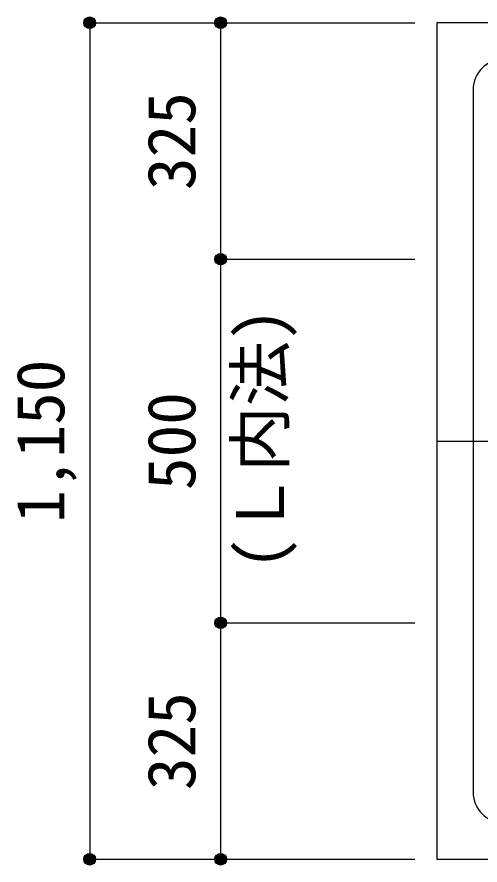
# Model space of a CAD drawing. Units: millimetres at full size, sheet at 1:30. Extents: x -5973 to 5954, y -4195 to 4201.
# Drawn here: x -600 to 37, y -2258 to -1092 of the extents above; entities that cross this region are included whole.
import ezdxf
from ezdxf.enums import TextEntityAlignment as Align

# ---------------------------------------------------------------- set-up
doc = ezdxf.new("R2010")
doc.units = ezdxf.units.MM
doc.header["$LTSCALE"] = 30
doc.header["$PDMODE"] = 32
doc.header["$PDSIZE"] = 15
doc.linetypes.add('CHAIN1', pattern=[8, 5, -1, 1, -1])
for name, color, linetype in [('0-1_躯体線', 2, 'Continuous'), ('0-4_フープ筋', 7, 'Continuous'), ('0-7_文字', 4, 'Continuous'), ('0-D_寸法', 4, 'Continuous')]:
    doc.layers.add(name, color=color, linetype=linetype)
doc.styles.add('ＭＳ ゴシック', font='')
doc.styles.get('ＭＳ ゴシック').set_extended_font_data('MS Gothic')

msp = doc.modelspace()

# ---------------------------------------------------------------- linework, layer by layer
at = {"layer": '0-1_躯体線'}
for p, q in [((1527.44, -1099.89), (-22.56, -1099.89)), ((-22.56, -1099.89), (-22.56, -2249.89)), ((-22.56, -2249.89), (270.94, -2249.89))]:
    msp.add_line(p, q, dxfattribs=at)
at = {"layer": '0-4_フープ筋'}
msp.add_line((27.44, -1191.89), (27.44, -2157.89), dxfattribs=at)
for centre, start, end in [((69.44, -1191.89), 90, 180), ((69.44, -2157.89), 180, 270)]:
    msp.add_arc(centre, 42, start, end, dxfattribs=at)
at = {"layer": '0-D_寸法'}
for p, q in [((-499.6, -1099.89), (-319.6, -1099.89)), ((-499.6, -1099.89), (-319.6, -1099.89)), ((-499.6, -1099.89), (-499.6, -2249.89)), ((-499.6, -1099.89), (-499.6, -2249.89)), ((-319.6, -1099.89), (-319.6, -1424.89)), ((-319.6, -1099.89), (-52.56, -1099.89)), ((-319.6, -1424.89), (-52.56, -1424.89)), ((-319.6, -1424.89), (-319.6, -1924.89)), ((-319.6, -1924.89), (-52.56, -1924.89)), ((-499.6, -2249.89), (-319.6, -2249.89)), ((-319.6, -2249.89), (-52.56, -2249.89)), ((-319.6, -2249.89), (-52.56, -2249.89))]:
    msp.add_line(p, q, dxfattribs=at)
at = {"layer": '0-D_寸法', "linetype": 'CHAIN1'}
msp.add_line((-22.56, -1674.89), (1127.44, -1674.89), dxfattribs=at)
at = {"layer": '0-D_寸法'}
msp.add_lwpolyline([(-319.6, -1924.89), (-319.6, -2249.89), (-52.56, -2249.89)], dxfattribs=at)
for centre, radius in [((-499.6, -1099.89), 8), ((-499.6, -1099.89), 7.2), ((-499.6, -1099.89), 6.4), ((-499.6, -1099.89), 5.6), ((-499.6, -1099.89), 4.8), ((-499.6, -1099.89), 4), ((-319.6, -1099.89), 8), ((-319.6, -1099.89), 7.2), ((-319.6, -1099.89), 6.4), ((-319.6, -1099.89), 5.6), ((-319.6, -1099.89), 4.8), ((-319.6, -1099.89), 4), ((-499.6, -1099.89), 3.2), ((-499.6, -1099.89), 2.4), ((-499.6, -1099.89), 1.6), ((-499.6, -1099.89), 0.8), ((-319.6, -1099.89), 3.2), ((-319.6, -1099.89), 2.4), ((-319.6, -1099.89), 1.6), ((-319.6, -1099.89), 0.8), ((-319.6, -1424.89), 8), ((-319.6, -1424.89), 7.2), ((-319.6, -1424.89), 6.4), ((-319.6, -1424.89), 5.6), ((-319.6, -1424.89), 4.8), ((-319.6, -1424.89), 4), ((-319.6, -1424.89), 3.2), ((-319.6, -1424.89), 2.4), ((-319.6, -1424.89), 1.6), ((-319.6, -1424.89), 0.8), ((-319.6, -1924.89), 8), ((-319.6, -1924.89), 7.2), ((-319.6, -1924.89), 6.4), ((-319.6, -1924.89), 5.6), ((-319.6, -1924.89), 4.8), ((-319.6, -1924.89), 4), ((-319.6, -1924.89), 3.2), ((-319.6, -1924.89), 2.4), ((-319.6, -1924.89), 1.6), ((-319.6, -1924.89), 0.8), ((-499.6, -2249.89), 8), ((-499.6, -2249.89), 7.2), ((-499.6, -2249.89), 6.4), ((-499.6, -2249.89), 5.6), ((-499.6, -2249.89), 4.8), ((-499.6, -2249.89), 4), ((-499.6, -2249.89), 3.2), ((-499.6, -2249.89), 2.4), ((-499.6, -2249.89), 1.6), ((-499.6, -2249.89), 0.8), ((-319.6, -2249.89), 8), ((-319.6, -2249.89), 8), ((-319.6, -2249.89), 7.2), ((-319.6, -2249.89), 7.2), ((-319.6, -2249.89), 6.4), ((-319.6, -2249.89), 6.4), ((-319.6, -2249.89), 5.6), ((-319.6, -2249.89), 5.6), ((-319.6, -2249.89), 4.8), ((-319.6, -2249.89), 4.8), ((-319.6, -2249.89), 4), ((-319.6, -2249.89), 4), ((-319.6, -2249.89), 3.2), ((-319.6, -2249.89), 3.2), ((-319.6, -2249.89), 2.4), ((-319.6, -2249.89), 2.4), ((-319.6, -2249.89), 1.6), ((-319.6, -2249.89), 1.6), ((-319.6, -2249.89), 0.8), ((-319.6, -2249.89), 0.8)]:
    msp.add_circle(centre, radius, dxfattribs=at)
at = {"layer": '0-D_寸法', "color": 7}
for p in [(-499.6, -1099.89), (-319.6, -1099.89), (-319.6, -1099.89), (-319.6, -1424.89), (-319.6, -1424.89), (-319.6, -1924.89), (-319.6, -1924.89), (-499.6, -2249.89), (-319.6, -2249.89), (-319.6, -2249.89)]:
    msp.add_point(p, dxfattribs=at)

# ---------------------------------------------------------------- texts
at = {"layer": '0-7_文字', "style": 'ＭＳ ゴシック'}
msp.add_text('(Ｌ内法)', height=65.98, rotation=90, dxfattribs=at).set_placement((-212.58, -1852.02), align=Align.BOTTOM_LEFT)
at = {"layer": '0-D_寸法', "style": 'ＭＳ ゴシック'}
for s, p in [('325', (-334.6, -1329.89)), ('1,150', (-514.6, -1787.39)), ('500', (-334.6, -1742.39)), ('325', (-334.6, -2154.89))]:
    msp.add_text(s, height=65.98, rotation=90, dxfattribs=at).set_placement(p, align=Align.BOTTOM_LEFT)

doc.saveas('drawing.dxf')
